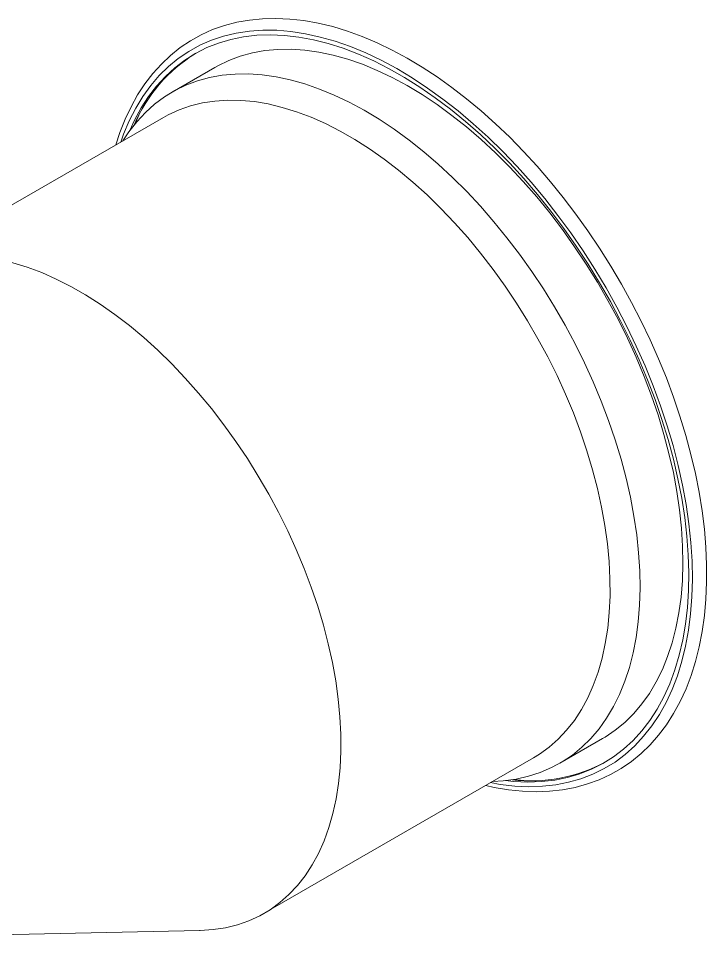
# Model space of a CAD drawing. Extents: x 11 to 120, y 2 to 94.
# Drawn here: x 29.02 to 37.24, y 15.98 to 26.93 of the extents above; entities that cross this region are included whole.
import ezdxf

# ---------------------------------------------------------------- set-up
doc = ezdxf.new("R2010")
doc.units = 0
doc.header["$MEASUREMENT"] = 0
doc.linetypes.add('SLD-Solid', pattern=[0])
doc.layers.add('OBJECT', color=7, linetype='CONTINUOUS')

msp = doc.modelspace()

# ---------------------------------------------------------------- linework, layer by layer
at = {"layer": 'OBJECT', "color": 7, "linetype": 'SLD-Solid', "lineweight": 15}
for p, q in [((31.368, 26.342), (30.857, 26.047)), ((30.756, 25.744), (27.544, 23.89)), ((35.483, 18.034), (35.994, 18.329)), ((31.957, 16.244), (35.17, 18.098)), ((35.056, 17.828), (34.935, 17.841)), ((28.209, 15.976), (31.185, 16.037))]:
    msp.add_line(p, q, dxfattribs=at)
at = {"layer": 'OBJECT', "color": 7, "linetype": 'SLD-Solid', "lineweight": 15, "flags": 128}
for points in [[(34.602, 17.77), (34.699, 17.747), (34.87, 17.718), (35.037, 17.701), (35.201, 17.695), (35.361, 17.701), (35.517, 17.718), (35.668, 17.747), (35.814, 17.787), (35.954, 17.838), (36.088, 17.9), (36.217, 17.973), (36.338, 18.057), (36.453, 18.151), (36.561, 18.255), (36.662, 18.37), (36.756, 18.494), (36.841, 18.627), (36.919, 18.77), (36.989, 18.922), (37.05, 19.082), (37.103, 19.25), (37.147, 19.426), (37.182, 19.608), (37.209, 19.798), (37.227, 19.994), (37.235, 20.195), (37.235, 20.402), (37.226, 20.613), (37.208, 20.828), (37.181, 21.047), (37.145, 21.269), (37.101, 21.493), (37.048, 21.72), (36.987, 21.948), (36.917, 22.176), (36.84, 22.405), (36.755, 22.634), (36.662, 22.862), (36.561, 23.088), (36.454, 23.313), (36.339, 23.535), (36.218, 23.754), (36.091, 23.97), (35.958, 24.182), (35.819, 24.389), (35.674, 24.59), (35.525, 24.787), (35.371, 24.977), (35.213, 25.161), (35.051, 25.338), (34.885, 25.507), (34.716, 25.668), (34.545, 25.822), (34.371, 25.966), (34.196, 26.102), (34.019, 26.229), (33.84, 26.345), (33.662, 26.452), (33.483, 26.549), (33.304, 26.635), (33.126, 26.71), (32.949, 26.775), (32.774, 26.828), (32.601, 26.87), (32.43, 26.9), (32.262, 26.919), (32.097, 26.927), (31.937, 26.923), (31.78, 26.907), (31.629, 26.88), (31.482, 26.841), (31.341, 26.792), (31.206, 26.731), (31.077, 26.659), (30.954, 26.577), (30.838, 26.484), (30.729, 26.381), (30.628, 26.268), (30.533, 26.146), (30.446, 26.013), (30.368, 25.872), (30.297, 25.722), (30.234, 25.563), (30.187, 25.416)], [(30.244, 25.449), (30.279, 25.545), (30.346, 25.705), (30.423, 25.855), (30.508, 25.995), (30.602, 26.124), (30.704, 26.243), (30.814, 26.351), (30.931, 26.447), (31.056, 26.532), (31.188, 26.605), (31.327, 26.666), (31.472, 26.714), (31.623, 26.75), (31.779, 26.774), (31.94, 26.785), (32.106, 26.784), (32.275, 26.77), (32.449, 26.743), (32.625, 26.704), (32.804, 26.653), (32.986, 26.589), (33.168, 26.514), (33.352, 26.426), (33.537, 26.327), (33.722, 26.217), (33.906, 26.095), (34.089, 25.963), (34.271, 25.821), (34.451, 25.669), (34.628, 25.507), (34.803, 25.336), (34.974, 25.157), (35.141, 24.97), (35.303, 24.775), (35.461, 24.573), (35.614, 24.365), (35.761, 24.151), (35.901, 23.932), (36.036, 23.708), (36.163, 23.48), (36.283, 23.248), (36.396, 23.014), (36.5, 22.778), (36.597, 22.541), (36.685, 22.303), (36.764, 22.064), (36.835, 21.826), (36.896, 21.59), (36.948, 21.355), (36.991, 21.123), (37.024, 20.894), (37.048, 20.669), (37.061, 20.448), (37.065, 20.233), (37.06, 20.023), (37.044, 19.819), (37.019, 19.623), (36.984, 19.433), (36.94, 19.252), (36.887, 19.079), (36.824, 18.915), (36.752, 18.76), (36.671, 18.615), (36.581, 18.48), (36.483, 18.356), (36.377, 18.242), (36.263, 18.14), (36.142, 18.049), (36.013, 17.971), (35.878, 17.904), (35.736, 17.849), (35.588, 17.807), (35.435, 17.777), (35.276, 17.759), (35.113, 17.754), (34.945, 17.762), (34.773, 17.782), (34.658, 17.803)], [(30.353, 25.588), (30.41, 25.712), (30.489, 25.858), (30.577, 25.994), (30.673, 26.119), (30.778, 26.234), (30.89, 26.337), (31.01, 26.429), (31.137, 26.509), (31.272, 26.577), (31.412, 26.632), (31.559, 26.676), (31.711, 26.706), (31.869, 26.725), (32.032, 26.73), (32.199, 26.723), (32.369, 26.704), (32.544, 26.671), (32.721, 26.627), (32.9, 26.57), (33.081, 26.501), (33.264, 26.419), (33.448, 26.326), (33.632, 26.222), (33.815, 26.106), (33.998, 25.98), (34.18, 25.843), (34.36, 25.695), (34.538, 25.539), (34.713, 25.372), (34.885, 25.197), (35.053, 25.014), (35.217, 24.823), (35.376, 24.625), (35.53, 24.42), (35.679, 24.209), (35.821, 23.992), (35.958, 23.771), (36.087, 23.545), (36.209, 23.316), (36.324, 23.084), (36.431, 22.849), (36.53, 22.613), (36.62, 22.376), (36.702, 22.138), (36.775, 21.901), (36.839, 21.665), (36.893, 21.431), (36.938, 21.199), (36.974, 20.97), (37, 20.745), (37.016, 20.524), (37.022, 20.308), (37.019, 20.098), (37.005, 19.893), (36.983, 19.696), (36.95, 19.506), (36.908, 19.323), (36.856, 19.149), (36.795, 18.984), (36.725, 18.828), (36.646, 18.682), (36.558, 18.546), (36.462, 18.421), (36.357, 18.307), (36.245, 18.203), (36.125, 18.112), (35.997, 18.032), (35.863, 17.964), (35.723, 17.908), (35.576, 17.865), (35.423, 17.834), (35.266, 17.816), (35.103, 17.81), (34.936, 17.817), (34.833, 17.828)], [(31.368, 26.342), (31.402, 26.361), (31.533, 26.425), (31.671, 26.477), (31.815, 26.516), (31.965, 26.542), (32.119, 26.557), (32.279, 26.558), (32.442, 26.547), (32.609, 26.524), (32.78, 26.487), (32.953, 26.439), (33.128, 26.378), (33.305, 26.305), (33.483, 26.221), (33.662, 26.125), (33.84, 26.017), (34.018, 25.899), (34.196, 25.769), (34.371, 25.63), (34.545, 25.481), (34.716, 25.322), (34.884, 25.155), (35.048, 24.979), (35.208, 24.795), (35.364, 24.604), (35.515, 24.406), (35.66, 24.201), (35.799, 23.992), (35.932, 23.777), (36.058, 23.558), (36.178, 23.336), (36.289, 23.11), (36.393, 22.882), (36.489, 22.653), (36.577, 22.422), (36.655, 22.192), (36.725, 21.961), (36.786, 21.732), (36.838, 21.505), (36.88, 21.28), (36.913, 21.058), (36.935, 20.84), (36.949, 20.627), (36.952, 20.418), (36.946, 20.216), (36.93, 20.019), (36.904, 19.83), (36.869, 19.648), (36.824, 19.474), (36.77, 19.309), (36.707, 19.153), (36.634, 19.006), (36.553, 18.869), (36.463, 18.742), (36.365, 18.627), (36.259, 18.522), (36.145, 18.428), (36.024, 18.347), (35.994, 18.329)], [(30.27, 25.464), (30.342, 25.572), (30.436, 25.693), (30.538, 25.804), (30.648, 25.903), (30.765, 25.99), (30.89, 26.066), (31.022, 26.13), (31.16, 26.181), (31.304, 26.22), (31.453, 26.247), (31.608, 26.261), (31.767, 26.263), (31.931, 26.252), (32.098, 26.228), (32.268, 26.192), (32.441, 26.144), (32.616, 26.083), (32.793, 26.01), (32.971, 25.926), (33.15, 25.829), (33.329, 25.722), (33.507, 25.603), (33.684, 25.474), (33.86, 25.335), (34.033, 25.185), (34.204, 25.027), (34.372, 24.859), (34.537, 24.683), (34.697, 24.499), (34.853, 24.308), (35.003, 24.11), (35.148, 23.906), (35.288, 23.696), (35.421, 23.482), (35.547, 23.263), (35.666, 23.04), (35.778, 22.815), (35.882, 22.587), (35.978, 22.357), (36.065, 22.127), (36.144, 21.896), (36.214, 21.666), (36.275, 21.437), (36.326, 21.209), (36.368, 20.985), (36.401, 20.763), (36.424, 20.545), (36.437, 20.331), (36.441, 20.123), (36.434, 19.92), (36.418, 19.724), (36.393, 19.535), (36.357, 19.353), (36.313, 19.179), (36.258, 19.014), (36.195, 18.857), (36.123, 18.71), (36.041, 18.574), (35.951, 18.447), (35.853, 18.331), (35.747, 18.227), (35.633, 18.133), (35.512, 18.051), (35.384, 17.982), (35.249, 17.924), (35.108, 17.879), (34.961, 17.846), (34.809, 17.825), (34.684, 17.818)], [(30.756, 25.744), (30.81, 25.774), (30.94, 25.834), (31.076, 25.882), (31.219, 25.917), (31.367, 25.94), (31.52, 25.95), (31.677, 25.948), (31.839, 25.933), (32.004, 25.905), (32.172, 25.864), (32.342, 25.812), (32.515, 25.747), (32.689, 25.67), (32.863, 25.581), (33.038, 25.481), (33.213, 25.369), (33.387, 25.247), (33.56, 25.114), (33.731, 24.971), (33.899, 24.819), (34.065, 24.657), (34.227, 24.487), (34.385, 24.309), (34.538, 24.123), (34.687, 23.93), (34.83, 23.731), (34.967, 23.526), (35.098, 23.317), (35.223, 23.103), (35.34, 22.885), (35.45, 22.664), (35.551, 22.44), (35.645, 22.216), (35.73, 21.99), (35.807, 21.764), (35.875, 21.538), (35.933, 21.314), (35.982, 21.092), (36.022, 20.872), (36.052, 20.655), (36.072, 20.443), (36.082, 20.235), (36.083, 20.032), (36.074, 19.836), (36.055, 19.646), (36.026, 19.463), (35.988, 19.288), (35.94, 19.121), (35.883, 18.963), (35.817, 18.814), (35.741, 18.675), (35.657, 18.546), (35.565, 18.428), (35.464, 18.321), (35.355, 18.225), (35.239, 18.141), (35.17, 18.098)], [(30.416, 25.669), (30.46, 25.77), (30.465, 25.781)], [(26.979, 23.324), (27.056, 23.442), (27.149, 23.56), (27.249, 23.667), (27.358, 23.763), (27.474, 23.847), (27.598, 23.919), (27.728, 23.98), (27.864, 24.027), (28.007, 24.063), (28.154, 24.086), (28.307, 24.096), (28.465, 24.093), (28.626, 24.078), (28.791, 24.05), (28.959, 24.01), (29.13, 23.957), (29.302, 23.892), (29.476, 23.815), (29.651, 23.727), (29.826, 23.626), (30.001, 23.515), (30.175, 23.392), (30.348, 23.26), (30.519, 23.117), (30.687, 22.964), (30.853, 22.803), (31.015, 22.633), (31.173, 22.454), (31.326, 22.269), (31.475, 22.076), (31.618, 21.877), (31.755, 21.672), (31.886, 21.462), (32.01, 21.248), (32.128, 21.03), (32.237, 20.809), (32.339, 20.586), (32.433, 20.361), (32.518, 20.135), (32.595, 19.909), (32.662, 19.684), (32.721, 19.46), (32.77, 19.237), (32.809, 19.017), (32.839, 18.801), (32.86, 18.588), (32.87, 18.38), (32.871, 18.178), (32.862, 17.981), (32.843, 17.791), (32.814, 17.608), (32.776, 17.433), (32.728, 17.266), (32.671, 17.108), (32.604, 16.959), (32.529, 16.82), (32.445, 16.692), (32.352, 16.574), (32.252, 16.466), (32.143, 16.371), (32.027, 16.286), (31.903, 16.214), (31.773, 16.154), (31.637, 16.106), (31.494, 16.071), (31.346, 16.048), (31.194, 16.038), (31.185, 16.037)]]:
    msp.add_lwpolyline(points, dxfattribs=at)
at = {"layer": 'OBJECT', "color": 7, "linetype": 'SLD-Solid', "lineweight": 15}
for centre, radius, start, end in [((32.115, 24.926), 1.86, 121.6407, 157.0013), ((35.139, 19.691), 1.867, 263.0585, 298.2888)]:
    msp.add_arc(centre, radius, start, end, dxfattribs=at)

doc.saveas('drawing.dxf')
